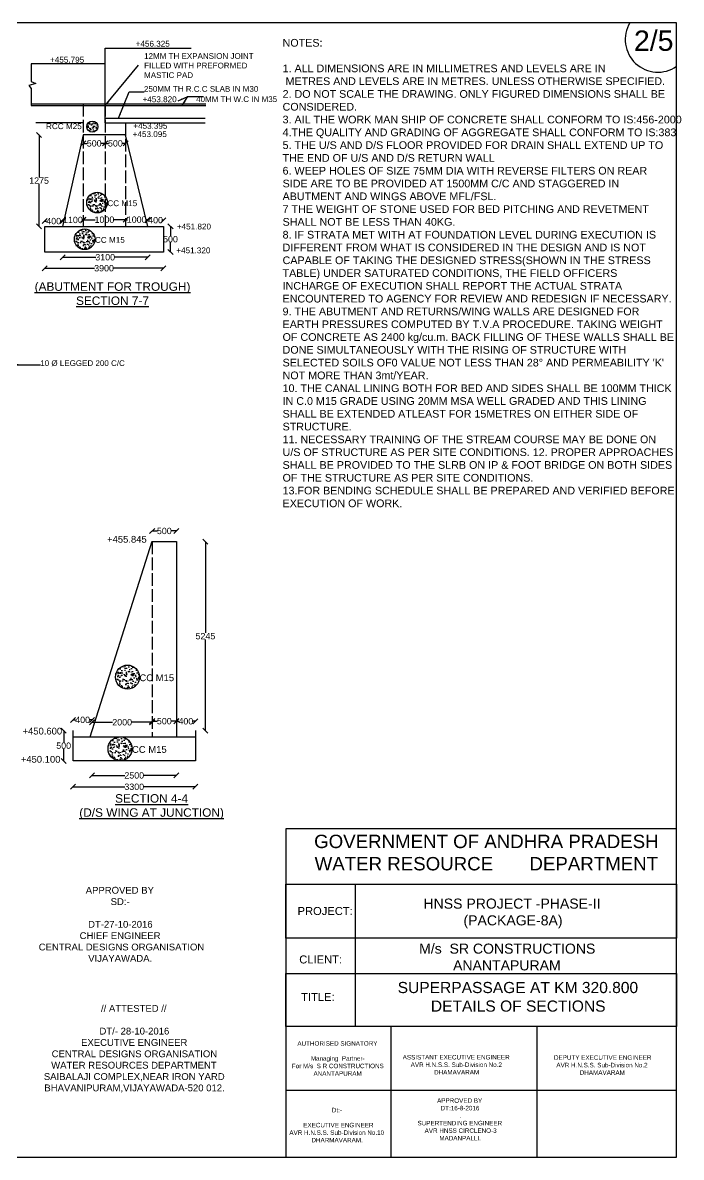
# Model space of a CAD drawing. Header units: millimetres. Extents: x 5124 to 6568637, y 2311 to 91879094.
# Drawn here: x 3787608 to 3800050, y 45933810 to 45955248 of the extents above; entities that cross this region are included whole.
import ezdxf

# ---------------------------------------------------------------- set-up
doc = ezdxf.new("R2010")
doc.units = ezdxf.units.MM
doc.header["$MEASUREMENT"] = 0
doc.linetypes.add('ACAD_ISO02W100', pattern=[15, 12, -3])
for name, color, linetype in [('DIMENSION', 7, 'Continuous'), ('DRAWING', 7, 'Continuous'), ('TEXT', 7, 'Continuous')]:
    doc.layers.add(name, color=color, linetype=linetype)
doc.styles.get("Standard").update_dxf_attribs({"font": 'arial.ttf', "height": 120})
doc.dimstyles.get("Standard").update_dxf_attribs({"dimtxt": 200, "dimasz": 110, "dimexe": 0.18, "dimexo": 0.0625, "dimgap": 0.09, "dimtad": 0, "dimtih": 1, "dimtoh": 1, "dimdec": 0, "dimzin": 0, "dimdsep": 46, "dimtxsty": 'Standard', "dimblk": 'OBLIQUE', "dimcen": 0.09, "dimse1": 1, "dimse2": 1, "dimadec": 0, "dimazin": 0, "dimtfac": 1, "dimtdec": 0, "dimtofl": 0, "dimtmove": 0, "dimatfit": 3, "dimfxl": 1, "dimtolj": 1, "dimtzin": 0, "dimarcsym": 0})

# ---------------------------------------------------------------- blocks, each defined once
blk = doc.blocks.new('_Oblique')
at = {"color": 0, "linetype": 'ByBlock', "lineweight": -2}
blk.add_line((-0.5, -0.5), (0.5, 0.5), dxfattribs=at)
blk = doc.blocks.new('*D108')
at = {"layer": 'Defpoints', "color": 0, "linetype": 'Continuous', "transparency": 16777216}
for p in [(3788753, 45952967), (3789166, 45952967), (3789166, 45952967)]:
    blk.add_point(p, dxfattribs=at)
at = {"layer": 'DIMENSION', "color": 0, "linetype": 'Continuous', "lineweight": -2, "transparency": 16777216}
for p, q in [((3788753, 45952967), (3788827, 45952967)), ((3789166, 45952967), (3789092, 45952967))]:
    blk.add_line(p, q, dxfattribs=at)
at = {"layer": 'DIMENSION', "color": 0, "linetype": 'Continuous', "lineweight": -2, "transparency": 16777216, "xscale": 95, "yscale": 95, "zscale": 95, "rotation": 180}
blk.add_blockref('_Oblique', (3788753, 45952967), dxfattribs=at)
at = {"layer": 'DIMENSION', "color": 0, "linetype": 'Continuous', "lineweight": -2, "transparency": 16777216, "xscale": 95, "yscale": 95, "zscale": 95}
blk.add_blockref('_Oblique', (3789166, 45952967), dxfattribs=at)
at = {"layer": 'DIMENSION', "color": 0, "linetype": 'Continuous', "transparency": 16777216, "insert": (3788959, 45952967), "char_height": 120, "attachment_point": 5}
blk.add_mtext('\\A1;500', dxfattribs=at)
blk = doc.blocks.new('*D109')
at = {"layer": 'Defpoints', "color": 0, "linetype": 'Continuous', "transparency": 16777216}
for p in [(3789166, 45952967), (3789552, 45952967), (3789552, 45952967)]:
    blk.add_point(p, dxfattribs=at)
at = {"layer": 'DIMENSION', "color": 0, "linetype": 'Continuous', "lineweight": -2, "transparency": 16777216}
for p, q in [((3789166, 45952967), (3789227, 45952967)), ((3789552, 45952967), (3789492, 45952967))]:
    blk.add_line(p, q, dxfattribs=at)
at = {"layer": 'DIMENSION', "color": 0, "linetype": 'Continuous', "lineweight": -2, "transparency": 16777216, "xscale": 95, "yscale": 95, "zscale": 95, "rotation": 180}
blk.add_blockref('_Oblique', (3789166, 45952967), dxfattribs=at)
at = {"layer": 'DIMENSION', "color": 0, "linetype": 'Continuous', "lineweight": -2, "transparency": 16777216, "xscale": 95, "yscale": 95, "zscale": 95}
blk.add_blockref('_Oblique', (3789552, 45952967), dxfattribs=at)
at = {"layer": 'DIMENSION', "color": 0, "linetype": 'Continuous', "transparency": 16777216, "insert": (3789359, 45952967), "char_height": 120, "attachment_point": 5}
blk.add_mtext('\\A1;500', dxfattribs=at)
blk = doc.blocks.new('*D110')
at = {"layer": 'Defpoints', "color": 0, "linetype": 'Continuous', "transparency": 16777216}
for p in [(3788362, 45951520), (3788362, 45951399), (3788753, 45951399)]:
    blk.add_point(p, dxfattribs=at)
at = {"layer": 'DIMENSION', "color": 0, "linetype": 'Continuous', "lineweight": -2, "transparency": 16777216}
for p, q in [((3788362, 45951520), (3788384, 45951520)), ((3788753, 45951520), (3788731, 45951520))]:
    blk.add_line(p, q, dxfattribs=at)
at = {"layer": 'DIMENSION', "color": 0, "linetype": 'Continuous', "lineweight": -2, "transparency": 16777216, "xscale": 95, "yscale": 95, "zscale": 95, "rotation": 180}
blk.add_blockref('_Oblique', (3788362, 45951520), dxfattribs=at)
at = {"layer": 'DIMENSION', "color": 0, "linetype": 'Continuous', "lineweight": -2, "transparency": 16777216, "xscale": 95, "yscale": 95, "zscale": 95}
blk.add_blockref('_Oblique', (3788753, 45951520), dxfattribs=at)
at = {"layer": 'DIMENSION', "color": 0, "linetype": 'Continuous', "transparency": 16777216, "insert": (3788557, 45951520), "char_height": 120, "attachment_point": 5}
blk.add_mtext('\\A1;1100', dxfattribs=at)
blk = doc.blocks.new('*D111')
at = {"layer": 'Defpoints', "color": 0, "linetype": 'Continuous', "transparency": 16777216}
for p in [(3788753, 45951399), (3789552, 45951525), (3789552, 45951399)]:
    blk.add_point(p, dxfattribs=at)
at = {"layer": 'DIMENSION', "color": 0, "linetype": 'Continuous', "lineweight": -2, "transparency": 16777216}
for p, q in [((3788753, 45951525), (3788979, 45951525)), ((3789552, 45951525), (3789326, 45951525))]:
    blk.add_line(p, q, dxfattribs=at)
at = {"layer": 'DIMENSION', "color": 0, "linetype": 'Continuous', "lineweight": -2, "transparency": 16777216, "xscale": 95, "yscale": 95, "zscale": 95, "rotation": 180}
blk.add_blockref('_Oblique', (3788753, 45951525), dxfattribs=at)
at = {"layer": 'DIMENSION', "color": 0, "linetype": 'Continuous', "lineweight": -2, "transparency": 16777216, "xscale": 95, "yscale": 95, "zscale": 95}
blk.add_blockref('_Oblique', (3789552, 45951525), dxfattribs=at)
at = {"layer": 'DIMENSION', "color": 0, "linetype": 'Continuous', "transparency": 16777216, "insert": (3789152, 45951525), "char_height": 120, "attachment_point": 5}
blk.add_mtext('\\A1;1000', dxfattribs=at)
blk = doc.blocks.new('*D112')
at = {"layer": 'Defpoints', "color": 0, "linetype": 'Continuous', "transparency": 16777216}
for p in [(3789552, 45951399), (3789971, 45951526), (3789971, 45951399)]:
    blk.add_point(p, dxfattribs=at)
at = {"layer": 'DIMENSION', "color": 0, "linetype": 'Continuous', "lineweight": -2, "transparency": 16777216}
for p, q in [((3789552, 45951526), (3789588, 45951526)), ((3789971, 45951526), (3789935, 45951526))]:
    blk.add_line(p, q, dxfattribs=at)
at = {"layer": 'DIMENSION', "color": 0, "linetype": 'Continuous', "lineweight": -2, "transparency": 16777216, "xscale": 95, "yscale": 95, "zscale": 95, "rotation": 180}
blk.add_blockref('_Oblique', (3789552, 45951526), dxfattribs=at)
at = {"layer": 'DIMENSION', "color": 0, "linetype": 'Continuous', "lineweight": -2, "transparency": 16777216, "xscale": 95, "yscale": 95, "zscale": 95}
blk.add_blockref('_Oblique', (3789971, 45951526), dxfattribs=at)
at = {"layer": 'DIMENSION', "color": 0, "linetype": 'Continuous', "transparency": 16777216, "insert": (3789761, 45951526), "char_height": 120, "attachment_point": 5}
blk.add_mtext('\\A1;1000', dxfattribs=at)
blk = doc.blocks.new('*D113')
at = {"layer": 'Defpoints', "color": 0, "linetype": 'Continuous', "transparency": 16777216}
for p in [(3789971, 45951399), (3790266, 45951516), (3790266, 45951399)]:
    blk.add_point(p, dxfattribs=at)
at = {"layer": 'DIMENSION', "color": 0, "linetype": 'Continuous', "lineweight": -2, "transparency": 16777216}
for p, q in [((3789971, 45951516), (3789983, 45951516)), ((3790266, 45951516), (3790253, 45951516))]:
    blk.add_line(p, q, dxfattribs=at)
at = {"layer": 'DIMENSION', "color": 0, "linetype": 'Continuous', "lineweight": -2, "transparency": 16777216, "xscale": 95, "yscale": 95, "zscale": 95, "rotation": 180}
blk.add_blockref('_Oblique', (3789971, 45951516), dxfattribs=at)
at = {"layer": 'DIMENSION', "color": 0, "linetype": 'Continuous', "lineweight": -2, "transparency": 16777216, "xscale": 95, "yscale": 95, "zscale": 95}
blk.add_blockref('_Oblique', (3790266, 45951516), dxfattribs=at)
at = {"layer": 'DIMENSION', "color": 0, "linetype": 'Continuous', "transparency": 16777216, "insert": (3790118, 45951516), "char_height": 120, "attachment_point": 5}
blk.add_mtext('\\A1;400', dxfattribs=at)
blk = doc.blocks.new('*D114')
at = {"layer": 'Defpoints', "color": 0, "linetype": 'Continuous', "transparency": 16777216}
for p in [(3788024, 45951499), (3788024, 45951399), (3788362, 45951399)]:
    blk.add_point(p, dxfattribs=at)
at = {"layer": 'DIMENSION', "color": 0, "linetype": 'Continuous', "lineweight": -2, "transparency": 16777216}
for p, q in [((3788024, 45951499), (3788058, 45951499)), ((3788362, 45951499), (3788328, 45951499))]:
    blk.add_line(p, q, dxfattribs=at)
at = {"layer": 'DIMENSION', "color": 0, "linetype": 'Continuous', "lineweight": -2, "transparency": 16777216, "xscale": 95, "yscale": 95, "zscale": 95, "rotation": 180}
blk.add_blockref('_Oblique', (3788024, 45951499), dxfattribs=at)
at = {"layer": 'DIMENSION', "color": 0, "linetype": 'Continuous', "lineweight": -2, "transparency": 16777216, "xscale": 95, "yscale": 95, "zscale": 95}
blk.add_blockref('_Oblique', (3788362, 45951499), dxfattribs=at)
at = {"layer": 'DIMENSION', "color": 0, "linetype": 'Continuous', "transparency": 16777216, "insert": (3788193, 45951499), "char_height": 120, "attachment_point": 5}
blk.add_mtext('\\A1;400', dxfattribs=at)
blk = doc.blocks.new('*D115')
at = {"layer": 'Defpoints', "color": 0, "linetype": 'Continuous', "transparency": 16777216}
for p in [(3788362, 45951399), (3789971, 45951399), (3789971, 45950815)]:
    blk.add_point(p, dxfattribs=at)
at = {"layer": 'DIMENSION', "color": 0, "linetype": 'Continuous', "lineweight": -2, "transparency": 16777216}
for p, q in [((3788362, 45950815), (3788987, 45950815)), ((3789971, 45950815), (3789345, 45950815))]:
    blk.add_line(p, q, dxfattribs=at)
at = {"layer": 'DIMENSION', "color": 0, "linetype": 'Continuous', "lineweight": -2, "transparency": 16777216, "xscale": 95, "yscale": 95, "zscale": 95, "rotation": 180}
blk.add_blockref('_Oblique', (3788362, 45950815), dxfattribs=at)
at = {"layer": 'DIMENSION', "color": 0, "linetype": 'Continuous', "lineweight": -2, "transparency": 16777216, "xscale": 95, "yscale": 95, "zscale": 95}
blk.add_blockref('_Oblique', (3789971, 45950815), dxfattribs=at)
at = {"layer": 'DIMENSION', "color": 0, "linetype": 'Continuous', "transparency": 16777216, "insert": (3789166, 45950815), "char_height": 120, "attachment_point": 5}
blk.add_mtext('\\A1;3100', dxfattribs=at)
blk = doc.blocks.new('*D116')
at = {"layer": 'Defpoints', "color": 0, "linetype": 'Continuous', "transparency": 16777216}
for p in [(3788024, 45950913), (3790266, 45950913), (3790266, 45950608)]:
    blk.add_point(p, dxfattribs=at)
at = {"layer": 'DIMENSION', "color": 0, "linetype": 'Continuous', "lineweight": -2, "transparency": 16777216}
for p, q in [((3788024, 45950608), (3788966, 45950608)), ((3790266, 45950608), (3789324, 45950608))]:
    blk.add_line(p, q, dxfattribs=at)
at = {"layer": 'DIMENSION', "color": 0, "linetype": 'Continuous', "lineweight": -2, "transparency": 16777216, "xscale": 95, "yscale": 95, "zscale": 95, "rotation": 180}
blk.add_blockref('_Oblique', (3788024, 45950608), dxfattribs=at)
at = {"layer": 'DIMENSION', "color": 0, "linetype": 'Continuous', "lineweight": -2, "transparency": 16777216, "xscale": 95, "yscale": 95, "zscale": 95}
blk.add_blockref('_Oblique', (3790266, 45950608), dxfattribs=at)
at = {"layer": 'DIMENSION', "color": 0, "linetype": 'Continuous', "transparency": 16777216, "insert": (3789145, 45950608), "char_height": 120, "attachment_point": 5}
blk.add_mtext('\\A1;3900', dxfattribs=at)
blk = doc.blocks.new('*D117')
at = {"layer": 'Defpoints', "color": 0, "linetype": 'Continuous', "transparency": 16777216}
for p in [(3790266, 45951399), (3790266, 45950913), (3790400, 45950913)]:
    blk.add_point(p, dxfattribs=at)
at = {"layer": 'DIMENSION', "color": 0, "linetype": 'Continuous', "lineweight": -2, "transparency": 16777216}
for p, q in [((3790400, 45951399), (3790400, 45951218)), ((3790400, 45950913), (3790400, 45951095))]:
    blk.add_line(p, q, dxfattribs=at)
at = {"layer": 'DIMENSION', "color": 0, "linetype": 'Continuous', "lineweight": -2, "transparency": 16777216, "xscale": 95, "yscale": 95, "zscale": 95}
for p, rotation in [((3790400, 45951399), 90), ((3790400, 45950913), 270)]:
    blk.add_blockref('_Oblique', p, dxfattribs=dict(at, rotation=rotation))
at = {"layer": 'DIMENSION', "color": 0, "linetype": 'Continuous', "transparency": 16777216, "insert": (3790400, 45951156), "char_height": 120, "attachment_point": 5}
blk.add_mtext('\\A1;500', dxfattribs=at)
blk = doc.blocks.new('*D118')
at = {"layer": 'Defpoints', "color": 0, "linetype": 'Continuous', "transparency": 16777216}
for p in [(3787917, 45953127), (3788753, 45953127), (3788753, 45951399)]:
    blk.add_point(p, dxfattribs=at)
at = {"layer": 'DIMENSION', "color": 0, "linetype": 'Continuous', "lineweight": -2, "transparency": 16777216}
for p, q in [((3787917, 45953127), (3787917, 45952324)), ((3787917, 45951399), (3787917, 45952202))]:
    blk.add_line(p, q, dxfattribs=at)
at = {"layer": 'DIMENSION', "color": 0, "linetype": 'Continuous', "lineweight": -2, "transparency": 16777216, "xscale": 95, "yscale": 95, "zscale": 95}
for p, rotation in [((3787917, 45953127), 90), ((3787917, 45951399), 270)]:
    blk.add_blockref('_Oblique', p, dxfattribs=dict(at, rotation=rotation))
at = {"layer": 'DIMENSION', "color": 0, "linetype": 'Continuous', "transparency": 16777216, "insert": (3787917, 45952263), "char_height": 120, "attachment_point": 5}
blk.add_mtext('\\A1;1275', dxfattribs=at)
blk = doc.blocks.new('*D164')
at = {"layer": 'Defpoints', "color": 0, "linetype": 'Continuous', "transparency": 16777216}
for p in [(3790511, 45945644), (3790054, 45945445), (3790511, 45945445)]:
    blk.add_point(p, dxfattribs=at)
at = {"layer": 'DIMENSION', "color": 0, "linetype": 'Continuous', "lineweight": -2, "transparency": 16777216}
for p, q in [((3790054, 45945644), (3790150, 45945644)), ((3790511, 45945644), (3790415, 45945644))]:
    blk.add_line(p, q, dxfattribs=at)
at = {"layer": 'DIMENSION', "color": 0, "linetype": 'Continuous', "lineweight": -2, "transparency": 16777216, "xscale": 95, "yscale": 95, "zscale": 95, "rotation": 180}
blk.add_blockref('_Oblique', (3790054, 45945644), dxfattribs=at)
at = {"layer": 'DIMENSION', "color": 0, "linetype": 'Continuous', "lineweight": -2, "transparency": 16777216, "xscale": 95, "yscale": 95, "zscale": 95}
blk.add_blockref('_Oblique', (3790511, 45945644), dxfattribs=at)
at = {"layer": 'DIMENSION', "color": 0, "linetype": 'Continuous', "transparency": 16777216, "insert": (3790283, 45945644), "char_height": 120, "attachment_point": 5}
blk.add_mtext('\\A1;500', dxfattribs=at)
blk = doc.blocks.new('*D165')
at = {"layer": 'Defpoints', "color": 0, "linetype": 'Continuous', "transparency": 16777216}
for p in [(3788561, 45942075), (3788561, 45941872), (3788919, 45941872)]:
    blk.add_point(p, dxfattribs=at)
at = {"layer": 'DIMENSION', "color": 0, "linetype": 'Continuous', "lineweight": -2, "transparency": 16777216}
for p, q in [((3788561, 45942075), (3788605, 45942075)), ((3788919, 45942075), (3788875, 45942075))]:
    blk.add_line(p, q, dxfattribs=at)
at = {"layer": 'DIMENSION', "color": 0, "linetype": 'Continuous', "lineweight": -2, "transparency": 16777216, "xscale": 95, "yscale": 95, "zscale": 95, "rotation": 180}
blk.add_blockref('_Oblique', (3788561, 45942075), dxfattribs=at)
at = {"layer": 'DIMENSION', "color": 0, "linetype": 'Continuous', "lineweight": -2, "transparency": 16777216, "xscale": 95, "yscale": 95, "zscale": 95}
blk.add_blockref('_Oblique', (3788919, 45942075), dxfattribs=at)
at = {"layer": 'DIMENSION', "color": 0, "linetype": 'Continuous', "transparency": 16777216, "insert": (3788740, 45942075), "char_height": 120, "attachment_point": 5}
blk.add_mtext('\\A1;400', dxfattribs=at)
blk = doc.blocks.new('*D166')
at = {"layer": 'Defpoints', "color": 0, "linetype": 'Continuous', "transparency": 16777216}
for p in [(3790054, 45942029), (3788919, 45941872), (3790054, 45941872)]:
    blk.add_point(p, dxfattribs=at)
at = {"layer": 'DIMENSION', "color": 0, "linetype": 'Continuous', "lineweight": -2, "transparency": 16777216}
for p, q in [((3788919, 45942029), (3789306, 45942029)), ((3790054, 45942029), (3789667, 45942029))]:
    blk.add_line(p, q, dxfattribs=at)
at = {"layer": 'DIMENSION', "color": 0, "linetype": 'Continuous', "lineweight": -2, "transparency": 16777216, "xscale": 95, "yscale": 95, "zscale": 95, "rotation": 180}
blk.add_blockref('_Oblique', (3788919, 45942029), dxfattribs=at)
at = {"layer": 'DIMENSION', "color": 0, "linetype": 'Continuous', "lineweight": -2, "transparency": 16777216, "xscale": 95, "yscale": 95, "zscale": 95}
blk.add_blockref('_Oblique', (3790054, 45942029), dxfattribs=at)
at = {"layer": 'DIMENSION', "color": 0, "linetype": 'Continuous', "transparency": 16777216, "insert": (3789487, 45942029), "char_height": 120, "attachment_point": 5}
blk.add_mtext('\\A1;2000', dxfattribs=at)
blk = doc.blocks.new('*D167')
at = {"layer": 'Defpoints', "color": 0, "linetype": 'Continuous', "transparency": 16777216}
for p in [(3790511, 45942051), (3790054, 45941872), (3790511, 45941872)]:
    blk.add_point(p, dxfattribs=at)
at = {"layer": 'DIMENSION', "color": 0, "linetype": 'Continuous', "lineweight": -2, "transparency": 16777216}
for p, q in [((3790054, 45942051), (3790150, 45942051)), ((3790511, 45942051), (3790415, 45942051))]:
    blk.add_line(p, q, dxfattribs=at)
at = {"layer": 'DIMENSION', "color": 0, "linetype": 'Continuous', "lineweight": -2, "transparency": 16777216, "xscale": 95, "yscale": 95, "zscale": 95, "rotation": 180}
blk.add_blockref('_Oblique', (3790054, 45942051), dxfattribs=at)
at = {"layer": 'DIMENSION', "color": 0, "linetype": 'Continuous', "lineweight": -2, "transparency": 16777216, "xscale": 95, "yscale": 95, "zscale": 95}
blk.add_blockref('_Oblique', (3790511, 45942051), dxfattribs=at)
at = {"layer": 'DIMENSION', "color": 0, "linetype": 'Continuous', "transparency": 16777216, "insert": (3790283, 45942051), "char_height": 120, "attachment_point": 5}
blk.add_mtext('\\A1;500', dxfattribs=at)
blk = doc.blocks.new('*D168')
at = {"layer": 'Defpoints', "color": 0, "linetype": 'Continuous', "transparency": 16777216}
for p in [(3790870, 45942048), (3790511, 45941872), (3790870, 45941872)]:
    blk.add_point(p, dxfattribs=at)
at = {"layer": 'DIMENSION', "color": 0, "linetype": 'Continuous', "lineweight": -2, "transparency": 16777216}
for p, q in [((3790511, 45942048), (3790556, 45942048)), ((3790870, 45942048), (3790825, 45942048))]:
    blk.add_line(p, q, dxfattribs=at)
at = {"layer": 'DIMENSION', "color": 0, "linetype": 'Continuous', "lineweight": -2, "transparency": 16777216, "xscale": 95, "yscale": 95, "zscale": 95, "rotation": 180}
blk.add_blockref('_Oblique', (3790511, 45942048), dxfattribs=at)
at = {"layer": 'DIMENSION', "color": 0, "linetype": 'Continuous', "lineweight": -2, "transparency": 16777216, "xscale": 95, "yscale": 95, "zscale": 95}
blk.add_blockref('_Oblique', (3790870, 45942048), dxfattribs=at)
at = {"layer": 'DIMENSION', "color": 0, "linetype": 'Continuous', "transparency": 16777216, "insert": (3790690, 45942048), "char_height": 120, "attachment_point": 5}
blk.add_mtext('\\A1;400', dxfattribs=at)
blk = doc.blocks.new('*D169')
at = {"layer": 'Defpoints', "color": 0, "linetype": 'Continuous', "transparency": 16777216}
for p in [(3788561, 45941872), (3788382, 45941301), (3788561, 45941301)]:
    blk.add_point(p, dxfattribs=at)
at = {"layer": 'DIMENSION', "color": 0, "linetype": 'Continuous', "lineweight": -2, "transparency": 16777216}
for p, q in [((3788382, 45941872), (3788382, 45941648)), ((3788382, 45941301), (3788382, 45941525))]:
    blk.add_line(p, q, dxfattribs=at)
at = {"layer": 'DIMENSION', "color": 0, "linetype": 'Continuous', "lineweight": -2, "transparency": 16777216, "xscale": 95, "yscale": 95, "zscale": 95}
for p, rotation in [((3788382, 45941872), 90), ((3788382, 45941301), 270)]:
    blk.add_blockref('_Oblique', p, dxfattribs=dict(at, rotation=rotation))
at = {"layer": 'DIMENSION', "color": 0, "linetype": 'Continuous', "transparency": 16777216, "insert": (3788382, 45941587), "char_height": 120, "attachment_point": 5}
blk.add_mtext('\\A1;500', dxfattribs=at)
blk = doc.blocks.new('*D162')
at = {"layer": 'Defpoints', "color": 0, "linetype": 'Continuous', "transparency": 16777216}
for p in [(3788919, 45941872), (3790511, 45941872), (3790511, 45941026)]:
    blk.add_point(p, dxfattribs=at)
at = {"layer": 'DIMENSION', "color": 0, "linetype": 'Continuous', "lineweight": -2, "transparency": 16777216}
for p, q in [((3788919, 45941026), (3789535, 45941026)), ((3790511, 45941026), (3789895, 45941026))]:
    blk.add_line(p, q, dxfattribs=at)
at = {"layer": 'DIMENSION', "color": 0, "linetype": 'Continuous', "lineweight": -2, "transparency": 16777216, "xscale": 95, "yscale": 95, "zscale": 95, "rotation": 180}
blk.add_blockref('_Oblique', (3788919, 45941026), dxfattribs=at)
at = {"layer": 'DIMENSION', "color": 0, "linetype": 'Continuous', "lineweight": -2, "transparency": 16777216, "xscale": 95, "yscale": 95, "zscale": 95}
blk.add_blockref('_Oblique', (3790511, 45941026), dxfattribs=at)
at = {"layer": 'DIMENSION', "color": 0, "linetype": 'Continuous', "transparency": 16777216, "insert": (3789715, 45941026), "char_height": 120, "attachment_point": 5}
blk.add_mtext('\\A1;2500', dxfattribs=at)
blk = doc.blocks.new('*D170')
at = {"layer": 'Defpoints', "color": 0, "linetype": 'Continuous', "transparency": 16777216}
for p in [(3788561, 45941301), (3790870, 45941301), (3790870, 45940811)]:
    blk.add_point(p, dxfattribs=at)
at = {"layer": 'DIMENSION', "color": 0, "linetype": 'Continuous', "lineweight": -2, "transparency": 16777216}
for p, q in [((3788561, 45940811), (3789536, 45940811)), ((3790870, 45940811), (3789894, 45940811))]:
    blk.add_line(p, q, dxfattribs=at)
at = {"layer": 'DIMENSION', "color": 0, "linetype": 'Continuous', "lineweight": -2, "transparency": 16777216, "xscale": 95, "yscale": 95, "zscale": 95, "rotation": 180}
blk.add_blockref('_Oblique', (3788561, 45940811), dxfattribs=at)
at = {"layer": 'DIMENSION', "color": 0, "linetype": 'Continuous', "lineweight": -2, "transparency": 16777216, "xscale": 95, "yscale": 95, "zscale": 95}
blk.add_blockref('_Oblique', (3790870, 45940811), dxfattribs=at)
at = {"layer": 'DIMENSION', "color": 0, "linetype": 'Continuous', "transparency": 16777216, "insert": (3789715, 45940811), "char_height": 120, "attachment_point": 5}
blk.add_mtext('\\A1;3300', dxfattribs=at)
blk = doc.blocks.new('*D163')
at = {"layer": 'Defpoints', "color": 0, "linetype": 'Continuous', "transparency": 16777216}
for p in [(3790511, 45945442), (3790511, 45941872), (3791060, 45941872)]:
    blk.add_point(p, dxfattribs=at)
at = {"layer": 'DIMENSION', "color": 0, "linetype": 'Continuous', "lineweight": -2, "transparency": 16777216}
for p, q in [((3791060, 45945442), (3791060, 45943719)), ((3791060, 45941872), (3791060, 45943596))]:
    blk.add_line(p, q, dxfattribs=at)
at = {"layer": 'DIMENSION', "color": 0, "linetype": 'Continuous', "lineweight": -2, "transparency": 16777216, "xscale": 95, "yscale": 95, "zscale": 95}
for p, rotation in [((3791060, 45945442), 90), ((3791060, 45941872), 270)]:
    blk.add_blockref('_Oblique', p, dxfattribs=dict(at, rotation=rotation))
at = {"layer": 'DIMENSION', "color": 0, "linetype": 'Continuous', "transparency": 16777216, "insert": (3791060, 45943657), "char_height": 120, "attachment_point": 5}
blk.add_mtext('\\A1;5245', dxfattribs=at)

msp = doc.modelspace()

# ---------------------------------------------------------------- hatches: boundary and pattern name
at = {"layer": 'DRAWING', "linetype": 'Continuous'}
h = msp.add_hatch(dxfattribs=at)
h.set_pattern_fill('AR-CONC', color=256, scale=20, style=0)
h.set_pattern_definition([(50, (11166.79, 845.97), (143.45203652, -12.550427), [15, -165]), (355, (11166.79, 845.97), (-27.7502667, 150.43842674), [12, -132]), (100.4514, (11178.74, 844.92), (115.70187634, 137.8879084), [12.748038, -140.2284224]), (46.1842, (11166.79, 885.97), (213.4482097, -33.10380287), [22.5, -247.5]), (96.6356, (11184.58, 883.21), (186.9325411, 194.8235742), [19.1220576, -210.3426]), (351.1842, (11166.8, 885.97), (186.932389, 194.8237202), [18, -198]), (21, (11186.79, 875.97), (119.38141042, -80.52377813), [15, -165]), (326, (11186.79, 875.97), (48.6630664, 145.030009), [12, -132]), (71.4514, (11196.74, 869.26), (168.0445257, 64.50609934), [12.748038, -140.2284224]), (37.5, (11166.79, 845.97), (2.431971063, 66.578770766), [0, -130.4, 0, -134, 0, -132.5]), (7.5, (11166.79, 845.97), (52.61390749, 78.88234238), [0, -76.4, 0, -127.4, 0, -50.5]), (327.5, (11122.19, 845.97), (106.764487234, -4.510974347), [0, -50, 0, -156, 0, -207]), (317.5, (11102.19, 845.97), (116.63723387, 20.02099647), [0, -65, 0, -103.6, 0, -147])])
h.paths.add_polyline_path([(3789028.6, 45953284.5, 1), (3788817.6, 45953284.5, 0.4014035), (3788918.5, 45953179.1), (3788927.8, 45953179.1, 0.4014035)])
h = msp.add_hatch(dxfattribs=at)
h.set_pattern_fill('AR-CONC', color=256, scale=20, style=0)
h.set_pattern_definition([(50, (17078.73, 746.8), (143.45203652, -12.550427), [15, -165]), (355, (17078.73, 746.8), (-27.7502667, 150.43842674), [12, -132]), (100.4514, (17090.68, 745.75), (115.70187634, 137.8879084), [12.748038, -140.2284224]), (46.1842, (17078.73, 786.8), (213.4482097, -33.10380287), [22.5, -247.5]), (96.6356, (17096.51, 784.04), (186.9325411, 194.8235742), [19.1220576, -210.3426]), (351.1842, (17078.73, 786.8), (186.932389, 194.8237202), [18, -198]), (21, (17098.73, 776.8), (119.38141042, -80.52377813), [15, -165]), (326, (17098.73, 776.8), (48.6630664, 145.030009), [12, -132]), (71.4514, (17108.67, 770.09), (168.0445257, 64.50609934), [12.748038, -140.2284224]), (37.5, (17078.726, 746.8), (2.431971063, 66.578770766), [0, -130.4, 0, -134, 0, -132.5]), (7.5, (17078.726, 746.8), (52.61390749, 78.88234238), [0, -76.4, 0, -127.4, 0, -50.5]), (327.5, (17034.126, 746.8), (106.764487234, -4.510974347), [0, -50, 0, -156, 0, -207]), (317.5, (17014.13, 746.8), (116.63723387, 20.02099647), [0, -65, 0, -103.6, 0, -147])])
h.paths.add_polyline_path([(3789208.3, 45951848, 1), (3788818.3, 45951848, 1)])
h = msp.add_hatch(dxfattribs=at)
h.set_pattern_fill('AR-CONC', color=256, scale=20, style=0)
h.set_pattern_definition([(50, (16844.31, 53.91), (143.45203652, -12.550427), [15, -165]), (355, (16844.31, 53.91), (-27.7502667, 150.43842674), [12, -132]), (100.4514, (16856.27, 52.87), (115.70187634, 137.8879084), [12.748038, -140.2284224]), (46.1842, (16844.31, 93.91), (213.4482097, -33.10380287), [22.5, -247.5]), (96.6356, (16862.1, 91.15), (186.9325411, 194.8235742), [19.1220576, -210.3426]), (351.1842, (16844.31, 93.9), (186.932389, 194.8237202), [18, -198]), (21, (16864.31, 83.91), (119.38141042, -80.52377813), [15, -165]), (326, (16864.31, 83.91), (48.6630664, 145.030009), [12, -132]), (71.4514, (16874.26, 77.2), (168.0445257, 64.50609934), [12.748038, -140.2284224]), (37.5, (16844.314, 53.91), (2.431971063, 66.578770766), [0, -130.4, 0, -134, 0, -132.5]), (7.5, (16844.314, 53.91), (52.61390749, 78.88234238), [0, -76.4, 0, -127.4, 0, -50.5]), (327.5, (16799.714, 53.91), (106.764487234, -4.510974347), [0, -50, 0, -156, 0, -207]), (317.5, (16779.71, 53.91), (116.63723387, 20.02099647), [0, -65, 0, -103.6, 0, -147])])
h.paths.add_polyline_path([(3788973.9, 45951155.1, 1), (3788583.9, 45951155.1, 1)])
h = msp.add_hatch(dxfattribs=at)
h.set_pattern_fill('AR-CONC', color=256, scale=23.238314, style=0)
h.set_pattern_definition([(50, (-593082.77, -7448422.88), (166.6791767, -14.58253845), [17.42873584, -191.71609425]), (355, (-593082.77, -7448422.88), (-32.2434712, 174.79677333), [13.94298867, -153.3728754]), (100.4514, (-593068.88, -7448424.1), (134.43582927, 160.21412876), [14.8121458, -162.93360876]), (46.1842, (-593082.77, -7448376.4), (248.0088309, -38.463829), [26.1431038, -287.5741414]), (96.6356, (-593062.1, -7448379.6), (217.1998586, 226.368574), [22.2182194, -244.4003741]), (351.1842, (-593082.77, -7448376.4), (217.1996819, 226.3687436), [20.914483, -230.0593131]), (21, (-593059.53, -7448388.03), (138.71113777, -93.56184387), [17.42873584, -191.71609425]), (326, (-593059.53, -7448388.03), (56.54238195, 168.51264773), [13.94298867, -153.3728754]), (71.4514, (-593047.97, -7448395.82), (195.25357655, 74.95065104), [14.8121458, -162.93360876]), (37.5, (-593082.77, -7448422.88), (2.825745416, 77.35892055), [0, -151.51381024, 0, -155.69670684, 0, -153.95383326]), (7.5, (-593082.77, -7448422.88), (61.13292634, 91.65463385), [0, -88.77036122, 0, -148.02806307, 0, -58.676744]), (327.5, (-593134.59, -7448422.88), (124.051336346, -5.24137202), [0, -58.09578614, 0, -181.25885274, 0, -240.5165546]), (317.5, (-593157.83, -7448422.88), (135.52263589, 23.26271058), [0, -75.52452198, 0, -120.37446887, 0, -170.80161124])])
h.paths.add_polyline_path([(3789813.9, 45942884.1, 1), (3789360.8, 45942884.1, 1)])
h = msp.add_hatch(dxfattribs=at)
h.set_pattern_fill('AR-CONC', color=256, scale=23.238314, style=0)
h.set_pattern_definition([(50, (-593223.21, -7449777.13), (166.6791767, -14.58253845), [17.42873584, -191.71609425]), (355, (-593223.21, -7449777.13), (-32.2434712, 174.79677333), [13.94298867, -153.3728754]), (100.4514, (-593209.32, -7449778.35), (134.43582927, 160.21412876), [14.8121458, -162.93360876]), (46.1842, (-593223.21, -7449730.66), (248.0088309, -38.463829), [26.1431038, -287.5741414]), (96.6356, (-593202.55, -7449733.86), (217.1998586, 226.368574), [22.2182194, -244.4003741]), (351.1842, (-593223.21, -7449730.66), (217.1996819, 226.3687436), [20.914483, -230.0593131]), (21, (-593199.98, -7449742.28), (138.71113777, -93.56184387), [17.42873584, -191.71609425]), (326, (-593199.98, -7449742.28), (56.54238195, 168.51264773), [13.94298867, -153.3728754]), (71.4514, (-593188.42, -7449750.07), (195.25357655, 74.95065104), [14.8121458, -162.93360876]), (37.5, (-593223.214, -7449777.133), (2.825745416, 77.35892055), [0, -151.51381024, 0, -155.69670684, 0, -153.95383326]), (7.5, (-593223.21, -7449777.13), (61.13292634, 91.65463385), [0, -88.77036122, 0, -148.02806307, 0, -58.676744]), (327.5, (-593275.035, -7449777.133), (124.051336346, -5.24137202), [0, -58.09578614, 0, -181.25885274, 0, -240.5165546]), (317.5, (-593298.27, -7449777.13), (135.52263589, 23.26271058), [0, -75.52452198, 0, -120.37446887, 0, -170.80161124])])
h.paths.add_polyline_path([(3789673.4, 45941529.8, 1), (3789220.3, 45941529.8, 1)])

# ---------------------------------------------------------------- linework, layer by layer
at = {"layer": 'DIMENSION', "linetype": 'Continuous'}
msp.add_circle((3788923.1, 45953284.5), 105.5, dxfattribs=at)
at = {"layer": 'DRAWING', "linetype": 'Continuous'}
for p, q in [((3788880.8, 45941757.1), (3790053.9, 45945452.5)), ((3790053.9, 45945444.7), (3790511.2, 45945444.7)), ((3790511.2, 45945444.7), (3790511.2, 45941757.1)), ((3788561.1, 45941300.9), (3788561.1, 45941872.5)), ((3788561.1, 45941757.1), (3790869.8, 45941757.1)), ((3790869.8, 45941872.5), (3790869.8, 45941300.9)), ((3790869.8, 45941300.9), (3788561.1, 45941300.9))]:
    msp.add_line(p, q, dxfattribs=at)
for points in [[(3799961.6, 45955247.7), (3768824.8, 45955247.7), (3768824.8, 45933810.5), (3799961.6, 45933810.5)], [(3788361.8, 45951399.4), (3789970.8, 45951399.4), (3789551.9, 45953126.7), (3788748, 45953126.7)], [(3788023.5, 45951399.4), (3790265.5, 45951399.4), (3790265.5, 45950913.1), (3788023.5, 45950913.1)]]:
    msp.add_lwpolyline(points, close=True, dxfattribs=at)
for points in [[(3789166.3, 45953356.4), (3789166.3, 45954768.3), (3790792.7, 45954768.3)], [(3789166.3, 45954469.3), (3787767, 45954469.3), (3787767, 45954134.6), (3787855.4, 45954097.3), (3787722, 45954058.3), (3787767.5, 45954003), (3787767.5, 45953682.5)], [(3787767.5, 45953712.2), (3791068.3, 45953712.2)], [(3787767.5, 45953682.5), (3791068.3, 45953682.5)], [(3788752.5, 45953356.4), (3787855.7, 45953356.4)], [(3789166.3, 45953440.8), (3791057.4, 45953440.8)], [(3789166.3, 45953356.4), (3791057.4, 45953356.4)]]:
    msp.add_lwpolyline(points, dxfattribs=at)
at = {"layer": 'DRAWING', "linetype": 'ACAD_ISO02W100', "ltscale": 20}
for points in [[(3788752.5, 45953712.2), (3788752.5, 45951399.4)], [(3789166.3, 45953712.2), (3789166.3, 45951399.4)], [(3789551.9, 45953356.4), (3789551.9, 45951399.4)], [(3790053.9, 45945444.7), (3790053.9, 45941757.1)]]:
    msp.add_lwpolyline(points, dxfattribs=at)
at = {"layer": 'DRAWING', "linetype": 'Continuous'}
for centre, radius in [((3789013.3, 45951848), 195), ((3788778.9, 45951155.1), 195), ((3789587.3, 45942884.1), 226.5), ((3789446.9, 45941529.8), 226.5)]:
    msp.add_circle(centre, radius, dxfattribs=at)
at = {"layer": 'DRAWING'}
msp.add_arc((3799607.9, 45954930.2), 617, 149.02429, 304.97615, dxfattribs=at)
at = {"layer": 'TEXT'}
for points in [[(3799961.6, 45940018.9), (3792580.1, 45940018.9), (3792580.1, 45933810.5), (3799961.6, 45933810.5)], [(3792580.1, 45938973.1), (3799961.6, 45938973.1), (3799961.6, 45937949.6), (3792580.1, 45937949.6)], [(3792580.1, 45937281.3), (3799961.6, 45937281.3), (3799961.6, 45936282.5), (3792580.1, 45936282.5)]]:
    msp.add_lwpolyline(points, close=True, dxfattribs=at)
for points in [[(3793890.8, 45938973.1), (3793890.8, 45936282.5)], [(3794560.2, 45936282.5), (3794560.2, 45933810.5)], [(3797319.7, 45936282.5), (3797319.7, 45933810.5)], [(3792580.1, 45935079.7), (3799961.6, 45935079.7)]]:
    msp.add_lwpolyline(points, dxfattribs=at)

# ---------------------------------------------------------------- texts
at = {"layer": 'DRAWING'}
msp.add_text('2/5', height=384.43, dxfattribs=at).set_placement((3799156.1, 45954715.8))
at = {"layer": 'DRAWING', "linetype": 'Continuous', "insert": (3792517.7, 45954940.6), "char_height": 145, "width": 7392.25, "attachment_point": 1}
msp.add_mtext("NOTES:  \\P\\P1. ALL DIMENSIONS ARE IN MILLIMETRES AND LEVELS ARE IN\\P METRES AND LEVELS ARE IN METRES. UNLESS OTHERWISE SPECIFIED. \\P2. DO NOT SCALE THE DRAWING. ONLY FIGURED DIMENSIONS SHALL BE CONSIDERED. \\P3. AIL THE WORK MAN SHIP OF CONCRETE SHALL CONFORM TO IS:456-2000 \\P4.THE QUALITY AND GRADING OF AGGREGATE SHALL CONFORM TO IS:383 \\P5. THE U/S AND D/S FLOOR PROVIDED FOR DRAIN SHALL EXTEND UP TO THE END OF U/S AND D/S RETURN WALL \\P6. WEEP HOLES OF SIZE 75MM DIA WITH REVERSE FILTERS ON REAR SIDE ARE TO BE PROVIDED AT 1500MM C/C AND STAGGERED IN ABUTMENT AND WINGS ABOVE MFL/FSL. \\P7 THE WEIGHT OF STONE USED FOR BED PITCHING AND REVETMENT SHALL NOT BE LESS THAN 40KG. \\P8. IF STRATA MET WITH AT FOUNDATION LEVEL DURING EXECUTION IS DIFFERENT FROM WHAT IS CONSIDERED IN THE DESIGN AND IS NOT CAPABLE OF TAKING THE DESIGNED STRESS(SHOWN IN THE STRESS TABLE) UNDER SATURATED CONDITIONS, THE FIELD OFFICERS INCHARGE OF EXECUTION SHALL REPORT THE ACTUAL STRATA ENCOUNTERED TO AGENCY FOR REVIEW AND REDESIGN IF NECESSARY. \\P9. THE ABUTMENT AND RETURNS/WING WALLS ARE DESIGNED FOR EARTH PRESSURES COMPUTED BY T.V.A PROCEDURE. TAKING WEIGHT OF CONCRETE AS 2400 kg/cu.m. BACK FILLING OF THESE WALLS SHALL BE DONE SIMULTANEOUSLY WITH THE RISING OF STRUCTURE WITH SELECTED SOILS OF0 VALUE NOT LESS THAN 28° AND PERMEABILITY 'K' NOT MORE THAN 3mt/YEAR. \\P10. THE CANAL LINING BOTH FOR BED AND SIDES SHALL BE 100MM THICK IN C.0 M15 GRADE USING 20MM MSA WELL GRADED AND THIS LINING SHALL BE EXTENDED ATLEAST FOR 15METRES ON EITHER SIDE OF STRUCTURE. \\P11. NECESSARY TRAINING OF THE STREAM COURSE MAY BE DONE ON U/S OF STRUCTURE AS PER SITE CONDITIONS. 12. PROPER APPROACHES SHALL BE PROVIDED TO THE SLRB ON IP & FOOT BRIDGE ON BOTH SIDES OF THE STRUCTURE AS PER SITE CONDITIONS. \\P13.FOR BENDING SCHEDULE SHALL BE PREPARED AND VERIFIED BEFORE EXECUTION OF WORK. ", dxfattribs=at)
at = {"layer": 'TEXT', "linetype": 'Continuous'}
for s, height, p in [('+456.325', 110, (3789741.8, 45954795.1)), ('+455.795', 110, (3788124.6, 45954492.8)), ('+453.820', 110, (3789871.5, 45953745.8)), ('RCC M25', 110, (3788049.1, 45953236.9)), ('+453.395', 110, (3789697.4, 45953242.7)), ('+453.095', 110, (3789685.7, 45953086.6)), ('CC M15', 110, (3789208, 45951781.3)), ('+451.820', 110, (3790520.5, 45951341.4)), ('CC M15', 110, (3788973.6, 45951088.5)), ('+451.320', 110, (3790509.5, 45950891.5)), ('+455.845', 127.81, (3789201.5, 45945423)), ('CC M15', 127.81, (3789813.5, 45942806.6)), ('+450.600', 127.81, (3787603.9, 45941798.8)), ('CC M15', 127.81, (3789673.1, 45941452.4)), ('+450.100', 127.81, (3787571.8, 45941266.4))]:
    msp.add_text(s, height=height, dxfattribs=at).set_placement(p)
at = {"layer": 'TEXT', "linetype": 'Continuous', "attachment_point": 1}
for s, insert, char_height, width in [('{\\H1.0833x;12MM TH EXPANSION JOINT\\PFILLED WITH PREFORMED\\PMASTIC PAD}', (3789902.1, 45954672.2), 100, 2066.512), ('{\\H1.0833x;250MM TH R.C.C SLAB IN M30}', (3789898.9, 45954050.7), 100, 2167.193), ('{\\H1.0833x;40MM TH W.C IN M35}', (3790884.5, 45953856.3), 100, 1525.231), ('\\pi729.84;{\\L(ABUTMENT FOR TROUGH)\\P\\pi1511.2;SECTION 7-7}', (3787104, 45950341.9), 160, 4380.823), ('{\\H1.0833x;10 Ø LEGGED 200 C/C}', (3787939.5, 45948869.4), 100, 1661.607), ('\\pi683.69;{\\LSECTION 4-4\\P\\pi7.5667;(D/S WING AT JUNCTION)}', (3788669.8, 45940671.5), 160, 2725.202)]:
    msp.add_mtext(s, dxfattribs=dict(at, insert=insert, char_height=char_height, width=width))
at = {"layer": 'TEXT', "color": 7, "insert": (3796367.6, 45939566.6), "char_height": 252.571, "width": 7203.007, "attachment_point": 5}
msp.add_mtext('GOVERNMENT OF ANDHRA PRADESH\\PWATER RESOURCE       DEPARTMENT', dxfattribs=at)
at = {"layer": 'TEXT', "attachment_point": 1}
for s, insert, char_height, width in [('\\pi2586.1;APPROVED BY\\P\\pi3056.9;SD:-  \\P\\pi3229.9;\\P\\pi2631.3;DT-27-10-2016\\P\\pi2471.3;CHIEF ENGINEER                \\P\\pi1648.9; CENTRAL DESIGNS ORGANISATION\\P\\pi2633.7;VIJAYAWADA.', (3786212.3, 45938920.7), 128.699, 6459.783), ('PROJECT:', (3792800.4, 45938539.7), 151.21, 1410.869), ('\\pi2073;HNSS PROJECT -PHASE-II\\P\\pi2755.1; (PACKAGE-8A)\\P\\pi3686; ', (3793106.6, 45938698.8), 189.828, 7445.748), ('\\pi774.05;M/s  SR CONSTRUCTIONS \\P\\pi1415.5;ANANTAPURAM', (3794323.3, 45937848.1), 189.828, 4844.188), ('CLIENT:', (3792832.4, 45937624.5), 151.21, 1410.869), ('\\pi1008.9;SUPERPASSAGE AT KM 320.800\\P\\pi1635.8;DETAILS OF SECTIONS', (3793683.4, 45937123.8), 210.476, 6533.744), ('TITLE:', (3792867.2, 45936915.8), 151.21, 819.969), ('\\pi2610.5;// ATTESTED //\\P\\pi3229.9;\\P\\pi2581.4;DT/- 28-10-2016\\P\\pi2234.1;EXECUTIVE ENGINEER                \\P\\pi1678.3;CENTRAL DESIGNS ORGANISATION\\P\\pi1669.5;WATER RESOURCES DEPARTMENT\\P\\pi1530.2;SAIBALAJI COMPLEX,NEAR IRON YARD\\P\\pi1540.7;BHAVANIPURAM,VIJAYAWADA-520 012.', (3786476.9, 45936688.2), 128.699, 6459.783), ('\\pi1379.7;AUTHORISED SIGNATORY\\P\\pi2135.5;\\P\\pi1633;Managing  Partner-\\P\\pi1275;For M/s  S R CONSTRUCTIONS\\P\\pi1684.3;ANANTAPURAM', (3791417.6, 45936004.5), 85.092, 4271.004), ('\\pi2135.5;\\P\\P\\pi1125.6;ASSISTANT EXECUTIVE ENGINEER\\P\\pi1276.5;AVR H.N.S.S. Sub-Division No.2\\P\\pi1718.6;DHAMAVARAM', (3793661.5, 45936027.8), 85.092, 4271.004), ('\\pi2119; \\P\\pi2135.5;\\P\\pi1198.3; DEPUTY EXECUTIVE ENGINEER\\P\\pi1276.5;AVR H.N.S.S. Sub-Division No.2\\P\\pi1718.6;DHAMAVARAM', (3796413.5, 45936021.2), 85.092, 4271.004), ('\\pi1709.9;APPROVED BY\\P\\pi1776.1;DT:16-8-2016 \\P\\pi2129.6;.  \\P\\pi1339.7;SUPERTENDING ENGINEER                \\P\\pi1441.3; AVR HNSS CIRCLENO-3\\P\\pi1752;MADANPALLI.', (3793727, 45934924.8), 85.092, 4271.004), ('\\pi2046.2;Dt:- \\P\\pi2135.5;\\P\\pi1439.4;  EXECUTIVE ENGINEER\\P\\pi1243.2;AVR H.N.S.S. Sub-Division No.10\\P\\pi1659.8;DHARMAVARAM.', (3791402.6, 45934745.4), 85.092, 4271.004)]:
    msp.add_mtext(s, dxfattribs=dict(at, insert=insert, char_height=char_height, width=width))

# ---------------------------------------------------------------- dimensions: what is measured, and where the dimension line sits
at = {"layer": 'DIMENSION', "linetype": 'Continuous'}
for base, p1, p2, text, picture, middle in [((3787917.4, 45953126.7), (3788752.5, 45951399.4), (3788752.5, 45953126.7), '1275', '*D118', (3787917.4, 45952263.1)), ((3790399.8, 45950913.1), (3790265.5, 45951399.4), (3790265.5, 45950913.1), '500', '*D117', (3790399.8, 45951156.3)), ((3791060.5, 45941872.5), (3790511.2, 45945442.2), (3790511.2, 45941872.5), '5245', '*D163', (3791060.5, 45943657.3)), ((3788382.4, 45941300.9), (3788561.1, 45941872.5), (3788561.1, 45941300.9), '500', '*D169', (3788382.4, 45941586.7))]:
    dim = msp.add_linear_dim(base=base, p1=p1, p2=p2, angle=90, text=text, dimstyle='Standard', override={"dimasz": 95, "dimarcsym": 1}, dxfattribs=at)
    dim.commit()
    dim.dimension.update_dxf_attribs({"geometry": picture, "text_midpoint": middle})
for base, p1, p2, text, picture, middle in [((3789166.3, 45952967.3), (3788752.5, 45952967.3), (3789166.3, 45952967.3), '500', '*D108', (3788959.4, 45952967.3)), ((3789551.9, 45952967.3), (3789166.3, 45952967.3), (3789551.9, 45952967.3), '500', '*D109', (3789359.1, 45952967.3)), ((3788361.8, 45951520), (3788752.5, 45951399.4), (3788361.8, 45951399.4), '1100', '*D110', (3788557.2, 45951520)), ((3789551.9, 45951525.1), (3788752.5, 45951399.4), (3789551.9, 45951399.4), '1000', '*D111', (3789152.2, 45951525.1)), ((3789970.8, 45951526.5), (3789551.9, 45951399.4), (3789970.8, 45951399.4), '1000', '*D112', (3789761.4, 45951526.5)), ((3790265.5, 45951515.8), (3789970.8, 45951399.4), (3790265.5, 45951399.4), '400', '*D113', (3790118.2, 45951515.8)), ((3788023.5, 45951498.7), (3788361.8, 45951399.4), (3788023.5, 45951399.4), '400', '*D114', (3788192.7, 45951498.7)), ((3789970.8, 45950814.8), (3788361.8, 45951399.4), (3789970.8, 45951399.4), '3100', '*D115', (3789166.3, 45950814.8)), ((3790265.5, 45950608.4), (3788023.5, 45950913.1), (3790265.5, 45950913.1), '3900', '*D116', (3789144.5, 45950608.4)), ((3790511.2, 45945644.3), (3790053.9, 45945444.7), (3790511.2, 45945444.7), '500', '*D164', (3790282.5, 45945644.3)), ((3788561.1, 45942075.3), (3788919.3, 45941872.5), (3788561.1, 45941872.5), '400', '*D165', (3788740.2, 45942075.3)), ((3790053.9, 45942029.2), (3788919.3, 45941872.5), (3790053.9, 45941872.5), '2000', '*D166', (3789486.6, 45942029.2)), ((3790511.2, 45942050.7), (3790053.9, 45941872.5), (3790511.2, 45941872.5), '500', '*D167', (3790282.5, 45942050.7)), ((3790869.8, 45942047.6), (3790511.2, 45941872.5), (3790869.8, 45941872.5), '400', '*D168', (3790690.5, 45942047.6)), ((3790511.2, 45941026.5), (3788919.3, 45941872.5), (3790511.2, 45941872.5), '2500', '*D162', (3789715.2, 45941026.5)), ((3790869.8, 45940810.6), (3788561.1, 45941300.9), (3790869.8, 45941300.9), '3300', '*D170', (3789715.4, 45940810.6))]:
    dim = msp.add_linear_dim(base=base, p1=p1, p2=p2, text=text, dimstyle='Standard', override={"dimasz": 95, "dimarcsym": 1}, dxfattribs=at)
    dim.commit()
    dim.dimension.update_dxf_attribs({"geometry": picture, "text_midpoint": middle})

# ---------------------------------------------------------------- leaders
at = {"layer": 'DRAWING', "linetype": 'Continuous'}
for points in [[(3789166.3, 45953682.5), (3789796.1, 45954446.1)], [(3789416.2, 45953440.8), (3789620.6, 45953942.3), (3789902.9, 45953942.3)], [(3790542.6, 45953772.1), (3790729.4, 45953850.6)], [(3790623.7, 45953682.5), (3790729.4, 45953850.6), (3791018.5, 45953850.6)], [(3787428.2, 45948783.8), (3787947.1, 45948783.8)]]:
    msp.add_leader(points, dimstyle='Standard', override={"dimasz": 95, "dimgap": 0.09, "dimtad": 0, "dimarcsym": 1}, dxfattribs=at)

doc.saveas('drawing.dxf')
